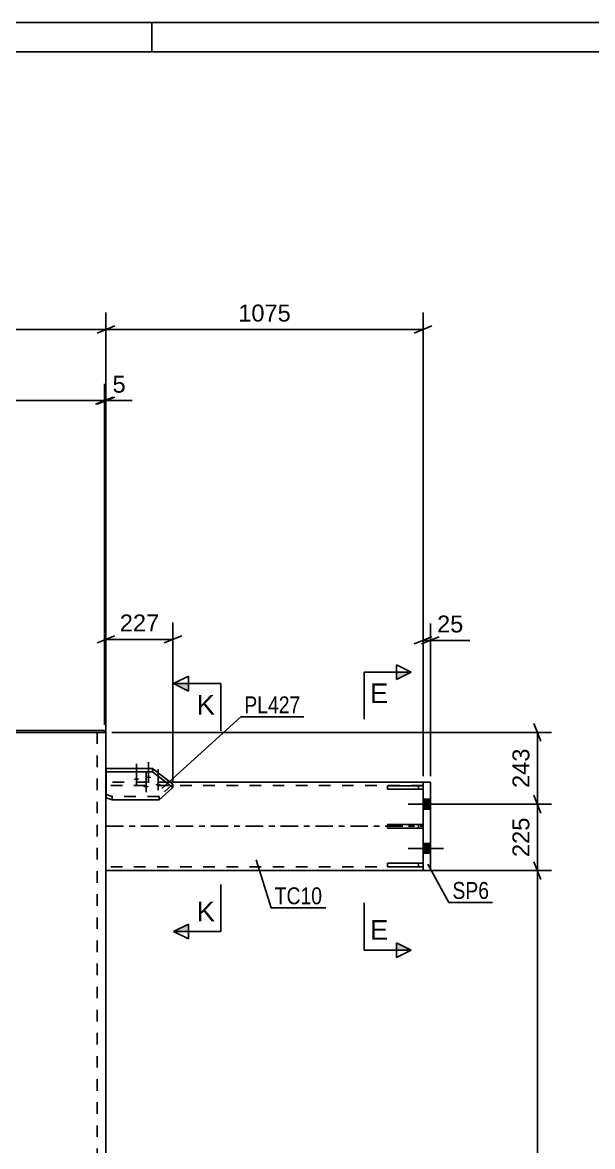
# Model space of a CAD drawing. Header units: millimetres. Extents: x -178 to 663, y -245 to 349.
# Drawn here: x 10.9 to 107.5, y 158.7 to 349.3 of the extents above; entities that cross this region are included whole.
import ezdxf

# ---------------------------------------------------------------- set-up
doc = ezdxf.new("R2010")
doc.units = ezdxf.units.MM
doc.linetypes.add('DXK_LINE_DOT2', pattern=[3.9198, 1.9599, -1.9599])
doc.linetypes.add('DXK_LINE_DOT3', pattern=[5.9187, 2.979, -0.9799, 0.9799, -0.9799])
doc.styles.add('Arial', font='ARIAL.TTF', dxfattribs={"height": 0.2})
doc.styles.add('Arial Narrow', font='ARIALN.TTF', dxfattribs={"height": 0.2})

# ---------------------------------------------------------------- blocks, each defined once
blk = doc.blocks.new('Unknown-339278997-1130')
at = {"color": 5, "linetype": 'Continuous'}
for p, q in [((662.81, 349.29), (-178.19, 349.29)), ((32.81, 344.29), (32.81, 349.29)), ((657.81, 344.29), (-173.19, 344.29))]:
    blk.add_line(p, q, dxfattribs=at)
blk = doc.blocks.new('Part-339278997-3442 - 3389')
at = {"color": 2, "linetype": 'Continuous'}
for p, q in [((25, 220.5), (25.05, 220.5)), ((78.75, 220.5), (35.93, 220.5)), ((78.75, 205.5), (25, 205.5))]:
    blk.add_line(p, q, dxfattribs=at)
at = {"color": 7, "linetype": 'DXK_LINE_DOT2'}
for p, q in [((25, 220.5), (25, 205.5)), ((35.93, 220.5), (25, 220.5)), ((78.75, 219.9), (25, 219.9)), ((78.75, 220.5), (78.75, 205.5)), ((78.75, 206.1), (25, 206.1))]:
    blk.add_line(p, q, dxfattribs=at)
at = {"color": 7, "linetype": 'DXK_LINE_DOT3'}
blk.add_line((25, 213), (78.75, 213), dxfattribs=at)
blk = doc.blocks.new('Part-339278997-3464 - 3389')
at = {"color": 2, "linetype": 'Continuous'}
for p, q in [((78.75, 213.3), (72.75, 213.3)), ((72.75, 212.7), (72.75, 213.3)), ((78.75, 212.7), (72.75, 212.7)), ((78.75, 213.3), (78.75, 212.7))]:
    blk.add_line(p, q, dxfattribs=at)
at = {"color": 7, "linetype": 'DXK_LINE_DOT2'}
blk.add_line((78, 212.7), (78, 213.3), dxfattribs=at)
blk = doc.blocks.new('Part-339278997-3487 - 3389')
at = {"color": 2, "linetype": 'Continuous'}
for p, q in [((78.75, 206.73), (72.75, 206.73)), ((72.75, 206.13), (72.75, 206.73)), ((78.75, 206.13), (72.75, 206.13)), ((78.75, 206.73), (78.75, 206.13))]:
    blk.add_line(p, q, dxfattribs=at)
at = {"color": 7, "linetype": 'DXK_LINE_DOT2'}
blk.add_line((78, 206.13), (78, 206.73), dxfattribs=at)
blk = doc.blocks.new('Part-339278997-3504 - 3389')
at = {"color": 2, "linetype": 'Continuous'}
for p, q in [((80, 220.5), (78.75, 220.5)), ((78.75, 220.5), (78.75, 205.5)), ((80, 205.5), (80, 220.5)), ((78.75, 205.5), (80, 205.5))]:
    blk.add_line(p, q, dxfattribs=at)
blk = doc.blocks.new('Part-339278997-3508 - 3389')
at = {"color": 7, "linetype": 'DXK_LINE_DOT2'}
for p, q in [((78.75, 206.73), (72.75, 206.73)), ((72.75, 206.73), (72.75, 206.13)), ((72.75, 206.13), (78.75, 206.13)), ((78, 206.73), (78, 206.13)), ((78.75, 206.13), (78.75, 206.73))]:
    blk.add_line(p, q, dxfattribs=at)
blk = doc.blocks.new('Part-339278997-3509 - 3389')
at = {"color": 7, "linetype": 'DXK_LINE_DOT2'}
for p, q in [((78.75, 213.3), (72.75, 213.3)), ((72.75, 213.3), (72.75, 212.7)), ((72.75, 212.7), (78.75, 212.7)), ((78, 212.7), (78, 213.3)), ((78.75, 212.7), (78.75, 213.3))]:
    blk.add_line(p, q, dxfattribs=at)
blk = doc.blocks.new('Part-339278997-3510 - 3389')
at = {"color": 7, "linetype": 'DXK_LINE_DOT2'}
for p, q in [((78.75, 219.88), (72.75, 219.88)), ((72.75, 219.88), (72.75, 219.28)), ((72.75, 219.28), (78.75, 219.28)), ((78, 219.88), (78, 219.28)), ((78.75, 219.28), (78.75, 219.88))]:
    blk.add_line(p, q, dxfattribs=at)
blk = doc.blocks.new('Part-339278997-3534 - 3389')
at = {"color": 2, "linetype": 'Continuous'}
for p, q in [((78.75, 219.88), (72.75, 219.88)), ((72.75, 219.28), (72.75, 219.88)), ((78.75, 219.28), (72.75, 219.28)), ((78.75, 219.88), (78.75, 219.28))]:
    blk.add_line(p, q, dxfattribs=at)
at = {"color": 7, "linetype": 'DXK_LINE_DOT2'}
blk.add_line((78, 219.28), (78, 219.88), dxfattribs=at)
blk = doc.blocks.new('Part-339278997-3539 - 3389')
at = {"color": 2, "linetype": 'Continuous'}
for p, q in [((-24.75, 229.22), (-9.55, 229.22)), ((-24.75, 229.22), (-24.75, 228.92)), ((-24.75, 228.92), (-23.18, 228.92)), ((24.75, 229.22), (9.45, 229.22)), ((24.75, 228.92), (23.18, 228.92)), ((24.75, 229.22), (24.75, 228.92))]:
    blk.add_line(p, q, dxfattribs=at)
at = {"color": 7, "linetype": 'DXK_LINE_DOT2'}
for p, q in [((23.18, 228.92), (-23.18, 228.92)), ((9.45, 229.22), (-9.55, 229.22))]:
    blk.add_line(p, q, dxfattribs=at)
blk = doc.blocks.new('Bolt-339278997-3567 - 3389')
at = {"linetype": 'Continuous'}
for points in [[(78.75, 217.58), (78.75, 215.93), (80, 215.93), (80, 217.58)], [(78.75, 217.58), (78.75, 215.93), (80, 215.93), (80, 217.58)], [(78.75, 210.08), (78.75, 208.43), (80, 208.43), (80, 210.08)], [(78.75, 210.08), (78.75, 208.43), (80, 208.43), (80, 210.08)]]:
    blk.add_hatch(color=1, dxfattribs=at).paths.add_polyline_path(points)
at = {"color": 1, "linetype": 'Continuous'}
for p, q in [((80, 217.58), (78.75, 217.58)), ((80, 217.58), (78.75, 217.58)), ((82.2, 216.75), (76.25, 216.75)), ((82.2, 216.75), (76.25, 216.75)), ((80, 215.93), (78.75, 215.93)), ((80, 215.93), (78.75, 215.93)), ((80, 210.08), (78.75, 210.08)), ((80, 210.08), (78.75, 210.08)), ((82.2, 209.25), (76.25, 209.25)), ((82.2, 209.25), (76.25, 209.25)), ((80, 208.43), (78.75, 208.43)), ((80, 208.43), (78.75, 208.43))]:
    blk.add_line(p, q, dxfattribs=at)
blk = doc.blocks.new('Bolt-339278997-3568 - 3389')
at = {"linetype": 'Continuous'}
for points in [[(30.16, 221.15), (30.26, 221.14), (30.35, 221.13), (30.43, 221.12), (30.5, 221.09), (30.55, 221.07), (30.59, 221.04), (30.61, 221.01), (30.61, 220.98), (30.59, 220.94), (30.55, 220.91), (30.5, 220.89), (30.43, 220.87), (30.35, 220.85), (30.26, 220.84), (30.16, 220.84), (30.07, 220.84), (29.98, 220.85), (29.9, 220.87), (29.83, 220.89), (29.77, 220.91), (29.73, 220.94), (29.71, 220.98), (29.71, 221.01), (29.73, 221.04), (29.77, 221.07), (29.83, 221.09), (29.9, 221.12), (29.98, 221.13), (30.07, 221.14)], [(32.22, 221.46), (32.31, 221.46), (32.4, 221.45), (32.48, 221.43), (32.55, 221.41), (32.61, 221.38), (32.64, 221.35), (32.66, 221.32), (32.66, 221.29), (32.64, 221.26), (32.61, 221.23), (32.55, 221.2), (32.48, 221.18), (32.4, 221.17), (32.31, 221.16), (32.22, 221.15), (32.12, 221.16), (32.03, 221.17), (31.95, 221.18), (31.88, 221.2), (31.83, 221.23), (31.79, 221.26), (31.77, 221.29), (31.77, 221.32), (31.79, 221.35), (31.83, 221.38), (31.88, 221.41), (31.95, 221.43), (32.03, 221.45), (32.12, 221.46)], [(31.8, 219.9), (31.89, 219.89), (31.98, 219.88), (32.06, 219.87), (32.13, 219.85), (32.19, 219.82), (32.23, 219.79), (32.25, 219.76), (32.25, 219.73), (32.23, 219.7), (32.19, 219.67), (32.13, 219.64), (32.06, 219.62), (31.98, 219.6), (31.89, 219.59), (31.8, 219.59), (31.7, 219.59), (31.62, 219.6), (31.53, 219.62), (31.46, 219.64), (31.41, 219.67), (31.37, 219.7), (31.35, 219.73), (31.35, 219.76), (31.37, 219.79), (31.41, 219.82), (31.46, 219.85), (31.53, 219.87), (31.62, 219.88), (31.7, 219.89)], [(33.85, 220.21), (33.95, 220.21), (34.03, 220.2), (34.12, 220.18), (34.19, 220.16), (34.24, 220.13), (34.28, 220.11), (34.3, 220.07), (34.3, 220.04), (34.28, 220.01), (34.24, 219.98), (34.19, 219.95), (34.12, 219.93), (34.03, 219.92), (33.95, 219.91), (33.85, 219.9), (33.76, 219.91), (33.67, 219.92), (33.59, 219.93), (33.52, 219.95), (33.46, 219.98), (33.42, 220.01), (33.4, 220.04), (33.4, 220.07), (33.42, 220.11), (33.46, 220.13), (33.52, 220.16), (33.59, 220.18), (33.67, 220.2), (33.76, 220.21)]]:
    blk.add_hatch(color=1, dxfattribs=at).paths.add_polyline_path(points)
at = {"color": 1, "linetype": 'Continuous'}
for p, q in [((30.16, 220.05), (30.16, 223.58)), ((32.22, 220.37), (32.22, 223.89)), ((31.8, 218.8), (31.8, 222.33)), ((33.85, 219.12), (33.85, 222.64))]:
    blk.add_line(p, q, dxfattribs=at)
blk = doc.blocks.new('Part-339278997-3574 - 3389')
at = {"color": 2, "linetype": 'Continuous'}
for p, q in [((25.05, 222.82), (25.05, 217.82)), ((25.05, 222.82), (32.89, 222.82)), ((32.89, 222.25), (25.05, 222.25)), ((32.89, 222.25), (32.89, 222.82)), ((32.89, 222.82), (36.37, 220.16)), ((36.37, 219.6), (32.89, 222.25)), ((34, 217.48), (36.37, 219.6)), ((36.37, 219.6), (36.37, 220.16)), ((25.05, 217.82), (26.05, 217.48)), ((26.05, 217.48), (34, 217.48))]:
    blk.add_line(p, q, dxfattribs=at)
at = {"color": 7, "linetype": 'DXK_LINE_DOT2'}
for p, q in [((36.37, 220.16), (34, 218.04)), ((26.05, 218.04), (25.05, 218.38)), ((26.05, 217.48), (26.05, 218.04)), ((34, 218.04), (26.05, 218.04)), ((34, 217.48), (34, 218.04))]:
    blk.add_line(p, q, dxfattribs=at)
blk = doc.blocks.new('Part-339278997-3590 - 3389')
at = {"color": 2, "linetype": 'Continuous'}
for p, q in [((23.18, 228.92), (9.45, 228.92)), ((24.75, 228.92), (24.77, 228.92)), ((25, 228.92), (24.77, 228.92)), ((25, 228.92), (25, 28))]:
    blk.add_line(p, q, dxfattribs=at)
at = {"color": 7, "linetype": 'DXK_LINE_DOT2'}
for p, q in [((24.77, 228.92), (22, 228.92)), ((23.5, 228.92), (23.5, 28))]:
    blk.add_line(p, q, dxfattribs=at)
blk = doc.blocks.new('StraightDimension-339278997-26026 - 3389')
at = {"color": 7, "linetype": 'Continuous'}
for p, q in [((97.53, 218.25), (98.73, 215.25)), ((82.11, 216.75), (100.53, 216.75)), ((98.13, 205.5), (98.13, 216.75)), ((98.73, 204), (97.53, 207)), ((79.75, 205.5), (100.53, 205.5))]:
    blk.add_line(p, q, dxfattribs=at)
at = {"color": 0}
blk.add_wipeout([(97.38, 215.06), (93.18, 215.06), (93.18, 207.19), (97.38, 207.19)], dxfattribs=at)
at = {"color": 3, "style": 'Arial'}
blk.add_text('225', height=2.865, rotation=90.0002, dxfattribs=at).set_placement((96.78, 207.79))
blk = doc.blocks.new('StraightDimension-339278997-20276 - 3389')
at = {"color": 7, "linetype": 'Continuous'}
for p, q in [((25, 223.8), (25, 300.09)), ((78.75, 221.5), (78.75, 300.09)), ((26.5, 297.84), (23.5, 296.64)), ((77.25, 296.64), (80.25, 297.84)), ((25, 297.24), (78.75, 297.24))]:
    blk.add_line(p, q, dxfattribs=at)
at = {"color": 0}
blk.add_wipeout([(56.92, 297.99), (56.92, 302.19), (46.83, 302.19), (46.83, 297.99)], dxfattribs=at)
at = {"color": 3, "style": 'Arial'}
blk.add_text('1075', height=2.865, dxfattribs=at).set_placement((47.43, 298.59))
blk = doc.blocks.new('StraightDimension-339278997-20277 - 3389')
at = {"color": 7, "linetype": 'Continuous'}
for p, q in [((-25, 222.69), (-25, 300.09)), ((25, 223.8), (25, 300.09)), ((-23.5, 297.84), (-26.5, 296.64)), ((23.5, 296.64), (26.5, 297.84)), ((-25, 297.24), (25, 297.24))]:
    blk.add_line(p, q, dxfattribs=at)
at = {"color": 0}
blk.add_wipeout([(5.05, 297.99), (5.05, 302.19), (-5.05, 302.19), (-5.05, 297.99)], dxfattribs=at)
at = {"color": 3, "style": 'Arial'}
blk.add_text('1000', height=2.865, dxfattribs=at).set_placement((-4.45, 298.59))
blk = doc.blocks.new('StraightDimension-339278997-20297 - 3389')
at = {"color": 7, "linetype": 'Continuous'}
for p, q in [((24.75, 230.22), (24.75, 288.02)), ((25, 229.92), (25, 288.02)), ((23.25, 284.57), (26.25, 285.77)), ((26.5, 285.77), (23.5, 284.57)), ((24.75, 285.17), (25, 285.17))]:
    blk.add_line(p, q, dxfattribs=at)
at = {"color": 0}
blk.add_wipeout([(28.95, 285.92), (28.95, 290.12), (25.53, 290.12), (25.53, 285.92)], dxfattribs=at)
at = {"color": 7, "linetype": 'Continuous'}
blk.add_line((25, 285.17), (29.47, 285.17), dxfattribs=at)
blk.add_line((25, 285.17), (29.47, 285.17), dxfattribs=at)
at = {"color": 3, "style": 'Arial'}
blk.add_text('5', height=2.87, dxfattribs=at).set_placement((26.12, 286.52))
blk = doc.blocks.new('StraightDimension-339278997-20298 - 3389')
at = {"color": 7, "linetype": 'Continuous'}
for p, q in [((-24.75, 230.22), (-24.75, 288.02)), ((24.75, 230.22), (24.75, 288.02)), ((-23.25, 285.77), (-26.25, 284.57)), ((-24.75, 285.17), (24.75, 285.17)), ((23.25, 284.57), (26.25, 285.77))]:
    blk.add_line(p, q, dxfattribs=at)
at = {"color": 0}
blk.add_wipeout([(3.94, 285.92), (3.94, 290.12), (-3.94, 290.12), (-3.94, 285.92)], dxfattribs=at)
at = {"color": 3, "style": 'Arial'}
blk.add_text('990', height=2.865, dxfattribs=at).set_placement((-3.34, 286.52))
blk = doc.blocks.new('StraightDimension-339278997-20445 - 3389')
at = {"color": 7, "linetype": 'Continuous'}
for p, q in [((78.75, 221.5), (78.75, 247.37)), ((80, 221.5), (80, 247.37)), ((77.25, 243.92), (80.25, 245.12)), ((81.5, 245.12), (78.5, 243.92)), ((78.75, 244.52), (80, 244.52))]:
    blk.add_line(p, q, dxfattribs=at)
at = {"color": 0}
blk.add_wipeout([(86.17, 245.27), (86.17, 249.47), (80.53, 249.47), (80.53, 245.27)], dxfattribs=at)
at = {"color": 7, "linetype": 'Continuous'}
blk.add_line((80, 244.52), (86.7, 244.52), dxfattribs=at)
blk.add_line((80, 244.52), (86.7, 244.52), dxfattribs=at)
at = {"color": 3, "style": 'Arial'}
blk.add_text('25', height=2.865, dxfattribs=at).set_placement((81.13, 245.87))
blk = doc.blocks.new('StraightDimension-339278997-26025 - 3389')
at = {"color": 7, "linetype": 'Continuous'}
for p, q in [((26, 228.92), (100.53, 228.92)), ((97.53, 230.42), (98.73, 227.42)), ((98.13, 216.75), (98.13, 228.92)), ((98.73, 215.25), (97.53, 218.25)), ((82.11, 216.75), (100.53, 216.75))]:
    blk.add_line(p, q, dxfattribs=at)
at = {"color": 0}
blk.add_wipeout([(97.38, 226.77), (93.18, 226.77), (93.18, 218.9), (97.38, 218.9)], dxfattribs=at)
at = {"color": 3, "style": 'Arial'}
blk.add_text('243', height=2.865, rotation=90.0002, dxfattribs=at).set_placement((96.78, 219.5))
blk = doc.blocks.new('StraightDimension-339278997-26027 - 3389')
at = {"color": 7, "linetype": 'Continuous'}
for p, q in [((98.73, 204), (97.53, 207)), ((79.75, 205.5), (100.53, 205.5)), ((98.13, 63.5), (98.13, 205.5)), ((97.53, 65), (98.73, 62)), ((52.42, 63.5), (100.53, 63.5))]:
    blk.add_line(p, q, dxfattribs=at)
at = {"color": 0}
blk.add_wipeout([(97.38, 139.55), (93.18, 139.55), (93.18, 129.45), (97.38, 129.45)], dxfattribs=at)
at = {"color": 3, "style": 'Arial'}
blk.add_text('2840', height=2.865, rotation=90.0002, dxfattribs=at).set_placement((96.78, 130.05))
blk = doc.blocks.new('StraightDimension-339278997-26079 - 3389')
at = {"color": 7, "linetype": 'Continuous'}
for p, q in [((25, 221.26), (25, 247.55)), ((36.37, 220.6), (36.37, 247.55)), ((23.5, 244.1), (26.5, 245.3)), ((25, 244.7), (36.37, 244.7)), ((37.87, 245.3), (34.87, 244.1))]:
    blk.add_line(p, q, dxfattribs=at)
at = {"color": 0}
blk.add_wipeout([(34.62, 245.45), (34.62, 249.65), (26.75, 249.65), (26.75, 245.45)], dxfattribs=at)
at = {"color": 3, "style": 'Arial'}
blk.add_text('227', height=2.865, dxfattribs=at).set_placement((27.35, 246.05))
blk = doc.blocks.new('Mark-339278997-3438 - 3389')
at = {"color": 0}
blk.add_wipeout([(61.65, 199.78), (61.65, 202.78), (53.61, 202.78), (53.61, 199.78)], dxfattribs=at)
blk.add_wipeout([(61.65, 199.78), (61.65, 202.78), (53.61, 202.78), (53.61, 199.78)], dxfattribs=at)
at = {"color": 30, "linetype": 'Continuous'}
for p, q in [((50.48, 207.34), (53.01, 199.18)), ((53.01, 199.18), (62.25, 199.18))]:
    blk.add_line(p, q, dxfattribs=at)
at = {"color": 3, "style": 'Arial Narrow'}
blk.add_text('TC10', height=2.863, dxfattribs=at).set_placement((53.61, 199.78))
blk = doc.blocks.new('Mark-339278997-3500 - 3389')
at = {"color": 0}
blk.add_wipeout([(89.95, 200.69), (89.95, 203.69), (83.74, 203.69), (83.74, 200.69)], dxfattribs=at)
blk.add_wipeout([(89.95, 200.69), (89.95, 203.69), (83.74, 203.69), (83.74, 200.69)], dxfattribs=at)
at = {"color": 30, "linetype": 'Continuous'}
for p, q in [((79.56, 206.56), (83.14, 200.09)), ((83.14, 200.09), (90.55, 200.09))]:
    blk.add_line(p, q, dxfattribs=at)
at = {"color": 3, "style": 'Arial Narrow'}
blk.add_text('SP6', height=2.863, dxfattribs=at).set_placement((83.74, 200.69))
blk = doc.blocks.new('Mark-339278997-20451 - 3389')
at = {"color": 0}
blk.add_wipeout([(57.97, 232.16), (57.97, 235.16), (48.46, 235.16), (48.46, 232.16)], dxfattribs=at)
blk.add_wipeout([(57.97, 232.16), (57.97, 235.16), (48.46, 235.16), (48.46, 232.16)], dxfattribs=at)
at = {"color": 30, "linetype": 'Continuous'}
for p, q in [((34.5, 219.43), (47.86, 231.56)), ((47.86, 231.56), (58.57, 231.56))]:
    blk.add_line(p, q, dxfattribs=at)
at = {"color": 3, "style": 'Arial Narrow'}
blk.add_text('PL427', height=2.863, dxfattribs=at).set_placement((48.46, 232.16))
blk = doc.blocks.new('SectionMark-339278997-21443 - 3389')
at = {"linetype": 'Continuous'}
for points in [[(74.25, 237.89), (74.25, 239.14), (76.75, 239.14)], [(74.25, 192), (74.25, 193.25), (76.75, 192)]]:
    blk.add_hatch(color=6, dxfattribs=at).paths.add_polyline_path(points)
at = {"color": 6, "linetype": 'Continuous'}
for p, q in [((74.25, 237.89), (74.25, 240.39)), ((74.25, 240.39), (76.75, 239.14)), ((68.75, 239.14), (68.75, 231.14)), ((68.75, 239.14), (76.75, 239.14)), ((76.75, 239.14), (74.25, 237.89)), ((68.75, 192), (68.75, 200)), ((76.75, 192), (74.25, 193.25)), ((74.25, 193.25), (74.25, 190.75)), ((68.75, 192), (76.75, 192)), ((76.75, 192), (74.25, 190.75))]:
    blk.add_line(p, q, dxfattribs=at)
at = {"color": 0, "linetype": 'Continuous'}
for points in [[(72.86, 233.89), (72.86, 237.39), (69.75, 237.39), (69.75, 233.89)], [(72.86, 193.75), (72.86, 197.25), (69.75, 197.25), (69.75, 193.75)]]:
    blk.add_wipeout(points, dxfattribs=at)
at = {"color": 3, "linetype": 'Continuous', "style": 'Arial'}
for p in [(69.75, 233.89), (69.75, 193.75)]:
    blk.add_text('E', height=3.34, dxfattribs=at).set_placement(p)
blk = doc.blocks.new('SectionMark-339278997-28764 - 3389')
at = {"linetype": 'Continuous'}
for points in [[(38.98, 237.19), (38.98, 235.94), (36.48, 237.19)], [(38.98, 196.4), (38.98, 195.15), (36.48, 195.15)]]:
    blk.add_hatch(color=6, dxfattribs=at).paths.add_polyline_path(points)
at = {"color": 6, "linetype": 'Continuous'}
for p, q in [((36.48, 237.19), (38.98, 238.44)), ((38.98, 235.94), (38.98, 238.44)), ((44.48, 237.19), (36.48, 237.19)), ((36.48, 237.19), (38.98, 235.94)), ((44.48, 237.19), (44.48, 229.19)), ((44.48, 195.15), (44.48, 203.15)), ((36.48, 195.15), (38.98, 196.4)), ((38.98, 196.4), (38.98, 193.9)), ((44.48, 195.15), (36.48, 195.15)), ((38.98, 193.9), (36.48, 195.15))]:
    blk.add_line(p, q, dxfattribs=at)
at = {"color": 0, "linetype": 'Continuous'}
for points in [[(43.48, 231.94), (43.48, 235.44), (40.37, 235.44), (40.37, 231.94)], [(43.48, 196.9), (43.48, 200.4), (40.37, 200.4), (40.37, 196.9)]]:
    blk.add_wipeout(points, dxfattribs=at)
at = {"color": 3, "linetype": 'Continuous', "style": 'Arial'}
for p in [(40.37, 231.94), (40.37, 196.9)]:
    blk.add_text('K', height=3.34, dxfattribs=at).set_placement(p)

msp = doc.modelspace()

# ---------------------------------------------------------------- block references
for name in ['Unknown-339278997-1130', 'Part-339278997-3590 - 3389', 'Part-339278997-3539 - 3389', 'Bolt-339278997-3568 - 3389', 'Part-339278997-3574 - 3389', 'Part-339278997-3442 - 3389', 'Part-339278997-3510 - 3389', 'Part-339278997-3534 - 3389', 'Part-339278997-3504 - 3389', 'Bolt-339278997-3567 - 3389', 'Part-339278997-3464 - 3389', 'Part-339278997-3509 - 3389', 'Part-339278997-3487 - 3389', 'Part-339278997-3508 - 3389']:
    msp.add_blockref(name, (0, 0))

# ---------------------------------------------------------------- next in the draw order: block references
for name in ['StraightDimension-339278997-20276 - 3389', 'StraightDimension-339278997-26026 - 3389']:
    msp.add_blockref(name, (0, 0))

# ---------------------------------------------------------------- next in the draw order: block references
for name in ['StraightDimension-339278997-20277 - 3389', 'StraightDimension-339278997-20445 - 3389', 'StraightDimension-339278997-26027 - 3389']:
    msp.add_blockref(name, (0, 0))

# ---------------------------------------------------------------- next in the draw order: block references
for name in ['StraightDimension-339278997-20297 - 3389', 'Mark-339278997-3438 - 3389', 'Mark-339278997-3500 - 3389']:
    msp.add_blockref(name, (0, 0))

# ---------------------------------------------------------------- next in the draw order: block references
msp.add_blockref('StraightDimension-339278997-20298 - 3389', (0, 0))

# ---------------------------------------------------------------- next in the draw order: block references
msp.add_blockref('StraightDimension-339278997-26025 - 3389', (0, 0))

# ---------------------------------------------------------------- next in the draw order: block references
for name in ['StraightDimension-339278997-26079 - 3389', 'SectionMark-339278997-21443 - 3389']:
    msp.add_blockref(name, (0, 0))

# ---------------------------------------------------------------- next in the draw order: block references
msp.add_blockref('Mark-339278997-20451 - 3389', (0, 0))

# ---------------------------------------------------------------- next in the draw order: block references
msp.add_blockref('SectionMark-339278997-28764 - 3389', (0, 0))

doc.saveas('drawing.dxf')
